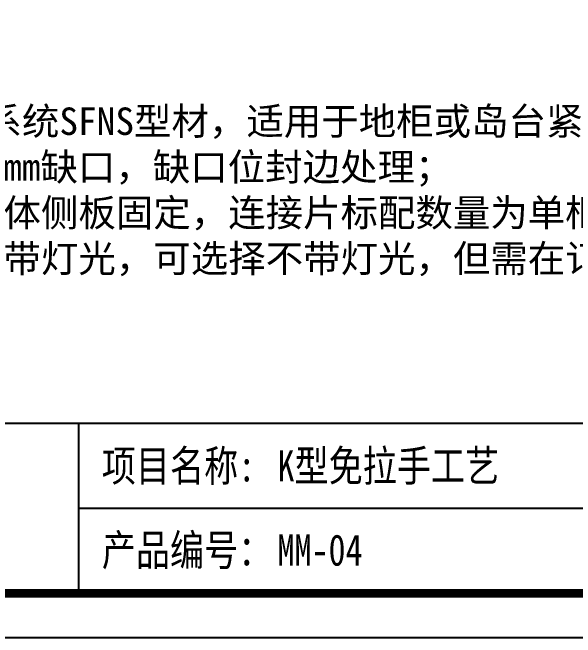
# Model space of a CAD drawing. Header units: millimetres. Extents: x 0 to 1097966, y -63096 to 223085.
# Drawn here: x 338071.2 to 338157.1, y -58528.9 to -58433.5 of the extents above; entities that cross this region are included whole.
import ezdxf

# ---------------------------------------------------------------- set-up
doc = ezdxf.new("R2010")
doc.units = ezdxf.units.MM
doc.layers.add('DZ-文字说明', color=1, linetype='Continuous')
doc.styles.add('DZ-宋体2.5', font='', dxfattribs={"width": 0.8, "height": 2.5})
doc.styles.add('宋体', font='')
doc.styles.get('DZ-宋体2.5').set_extended_font_data('SimSun')
doc.styles.get('宋体').set_extended_font_data('SimSun')

msp = doc.modelspace()

# ---------------------------------------------------------------- linework, layer by layer
msp.add_lwpolyline([(337985.218, -58528.925), (338552.218, -58528.925), (338552.218, -58127.975), (337985.218, -58127.975)], close=True)
at = {"const_width": 1.35}
msp.add_lwpolyline([(337991.968, -58522.175), (338545.468, -58522.175), (338545.468, -58134.725), (337991.968, -58134.725)], close=True, dxfattribs=at)
at = {"layer": 'DZ-文字说明', "color": 7}
for p, q in [((338081.299, -58522.175), (338081.299, -58496.198)), ((338081.299, -58509.187), (338545.468, -58509.187))]:
    msp.add_line(p, q, dxfattribs=at)
msp.add_lwpolyline([(337991.968, -58496.198), (338545.468, -58496.198), (338545.468, -58522.175), (337991.968, -58522.175)], close=True, dxfattribs=at)

# ---------------------------------------------------------------- texts
at = {"style": 'DZ-宋体2.5', "width": 0.8}
for s, p in [('项目名称:', (338084.813, -58505.092)), ('产品编号：', (338084.813, -58517.967))]:
    msp.add_text(s, height=4.7732, dxfattribs=at).set_placement(p)
at = {"insert": (338009.773, -58453.877), "char_height": 4.19232, "width": 369.85571, "attachment_point": 4, "style": '宋体'}
msp.add_mtext('\\P工艺标准：{\\H1.41352x; }\\P1、此款为sofness橱柜系统SFNS型材，适用于地柜或岛台紧贴台面底部，可选常规颜色有香槟金、哑黑；\\P2、需在侧板开40.5×62mm缺口，缺口位封边处理；{\\H1.45383x; }\\P3、免扣手以连接片与柜体侧板固定，连接片标配数量为单柜单根免扣手配2片，多柜单根免扣手时，每增加一个柜多配1片；\\P4、此款柜体免拉手默认带灯光，可选择不带灯光，但需在订单图纸上标注。', dxfattribs=at)
at = {"color": 2, "style": 'DZ-宋体2.5', "width": 0.8}
for tag, p in [('K型免拉手工艺', (338111.646, -58505.092)), ('MM-04', (338111.646, -58517.95))]:
    msp.add_attdef(tag, p, '', height=4.773, dxfattribs=at)

doc.saveas('drawing.dxf')
